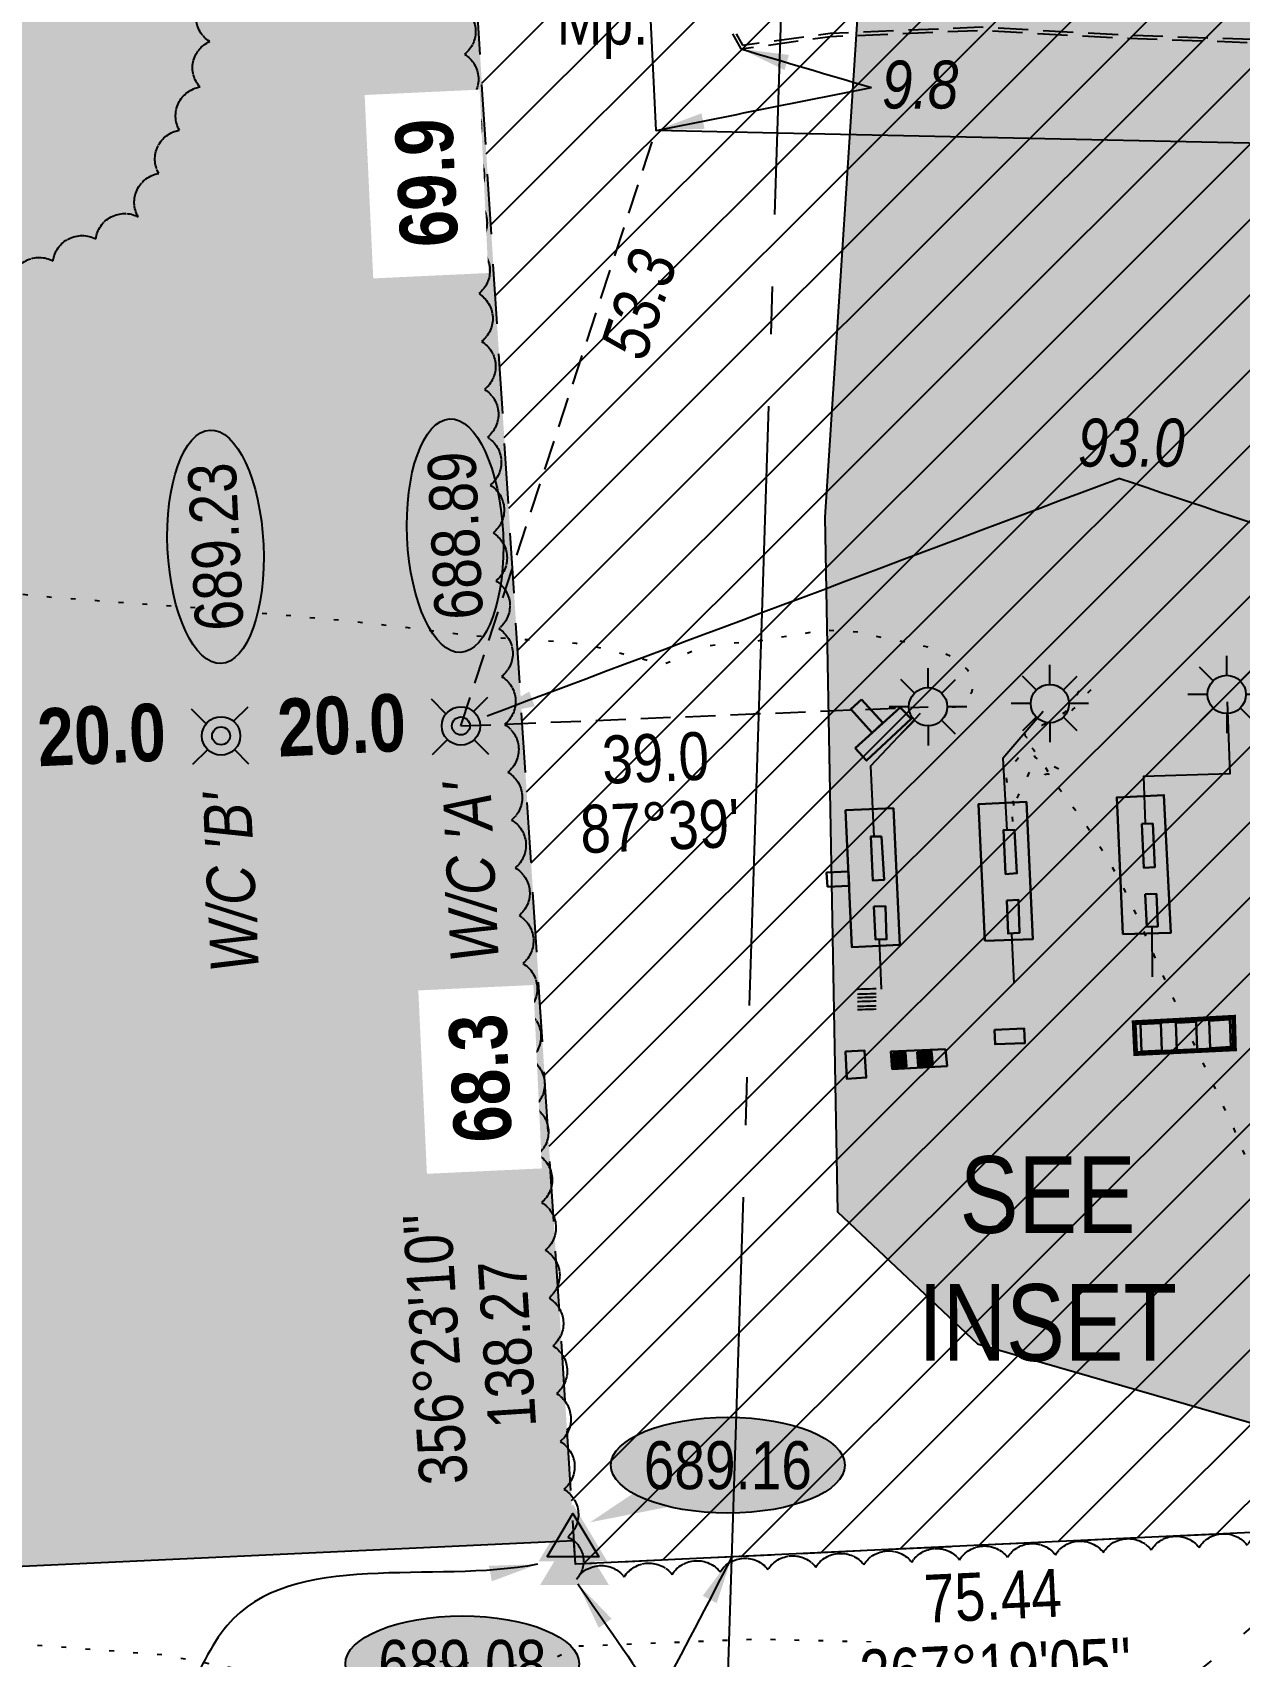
# Model space of a CAD drawing. Extents: x 354637 to 358761, y 6098179 to 6099941.
# Drawn here: x 358032.7 to 358284.3, y 6098535.2 to 6098873.8 of the extents above; entities that cross this region are included whole.
import ezdxf
from ezdxf.enums import TextEntityAlignment as Align

# ---------------------------------------------------------------- set-up
doc = ezdxf.new("R2010")
doc.units = 0
doc.header["$LTSCALE"] = 5
for name, pattern in [('0', [1, 1, 0]), ('foc-ACCESSROAD', [3.75, 2.5, -1.25]), ('foc-BUFFER', [16.75, 15, -1.75]), ('foc-DOT', [1, 0.2, -0.8]), ('foc-QUARTERLINE', [33, 25, -3, 2, -3]), ('foc-TIELINE', [1.875, 1.25, -0.625]), ('foc-TOPO', [1, 0.2, -0.8]), ('UG_PIPE', [1.875, 1.25, -0.625])]:
    doc.linetypes.add(name, pattern=pattern)
for name, color, linetype in [('ABADATA-DRILL', 8, 'foc-DOT'), ('AS-PIPE-UG', 44, 'UG_PIPE'), ('AS-ROADS', 254, 'Continuous'), ('AS-SYMBOL', 7, 'Continuous'), ('AUX-BUFFER', 7, 'foc-BUFFER'), ('C-RW', 13, 'Continuous'), ('C-WS', 13, 'foc-ACCESSROAD'), ('DETAIL-T', 7, 'Continuous'), ('L-BD', 7, 'Continuous'), ('L-BD1', 253, 'Continuous'), ('L-MON', 1, 'Continuous'), ('L-SECQ', 8, 'foc-QUARTERLINE'), ('P-ELEVATION', 7, 'Continuous'), ('P-PROPOSED', 10, 'Continuous'), ('P-PROPOSED-H', 21, 'Continuous'), ('P-TXT', 4, 'Continuous'), ('T-BUSH', 110, '0'), ('T-LOW-AREA', 48, 'foc-TOPO'), ('T-TIE', 201, 'foc-TIELINE')]:
    doc.layers.add(name, color=color, linetype=linetype)
for name, color, linetype, true_color in [('AS-PIPE-AG', 7, 'Continuous', 0x7d00fa), ('AS-STRUCTURE-H', 7, 'Continuous', 0xa8a8a8), ('P-PROPOSED-EXISTING-H', 7, 'Continuous', 0xffeebd)]:
    doc.layers.add(name, color=color, linetype=linetype, true_color=true_color)
doc.layers.add('AS-STRUCTURE', color=7, linetype='Continuous', lineweight=30, true_color=0x595959)
doc.layers.add('T-TIE-T', color=201, linetype='Continuous', lineweight=18)
doc.styles.add('80', font='ARIALN.TTF', dxfattribs={"height": 10})
doc.styles.add('80CG', font='ARIALN.TTF', dxfattribs={"height": 10})
doc.styles.add('80L', font='ARIALN.TTF', dxfattribs={"height": 10})
doc.styles.add('BOLD', font='ARIALNB.TTF')
doc.dimstyles.new('Compass 5 000', dxfattribs={"dimscale": 5, "dimtxt": 9, "dimasz": 2, "dimexe": 0.2, "dimexo": 0.0625, "dimgap": 0.5, "dimtad": 0, "dimtih": 1, "dimtoh": 1, "dimzin": 0, "dimdsep": 46, "dimtxsty": '80CG', "dimcen": 0.1, "dimse1": 1, "dimse2": 1, "dimclrd": 256, "dimclrt": 256, "dimaunit": 1, "dimadec": 4, "dimazin": 0, "dimtfac": 0.06, "dimtofl": 0, "dimtmove": 0, "dimatfit": 1, "dimfxl": 0.2, "dimtolj": 1, "dimtzin": 0, "dimlwd": -1, "dimarcsym": 0})

# ---------------------------------------------------------------- blocks, each defined once
blk = doc.blocks.new('GAS')
h = blk.add_hatch(color=255)
h.dxf.hatch_style = 1
edge = h.paths.add_edge_path()
edge.add_arc((0, 0), 0.9, 0, 360)
for p, q in [((0, 0.808), (0, 1.616)), ((-0.571, 0.571), (-1.142, 1.142)), ((0.571, 0.571), (1.142, 1.142)), ((-0.808, 0), (-1.616, 0)), ((1.616, 0), (0.808, 0)), ((-0.571, -0.571), (-1.142, -1.142)), ((1.142, -1.142), (0.571, -0.571)), ((0, -0.808), (0, -1.616))]:
    blk.add_line(p, q)
blk.add_circle((0, 0), 0.8)
blk = doc.blocks.new('WC')
at = {"layer": 'L-MON'}
h = blk.add_hatch(color=255, dxfattribs=at)
h.dxf.hatch_style = 1
edge = h.paths.add_edge_path()
edge.add_arc((0, 0), 0.9, 0, 360)
at = {"layer": 'L-MON', "color": 240, "flags": 128}
for points in [[(-0.622, 0.503), (-1.232, 1.12)], [(0.52, 0.608), (1.126, 1.206)], [(-1.179, -1.185), (-0.559, -0.572)], [(1.159, -1.185), (0.557, -0.574)]]:
    blk.add_lwpolyline(points, dxfattribs=at)
at = {"layer": 'L-MON', "color": 240}
for radius in [0.8, 0.373]:
    blk.add_circle((0, 0), radius, dxfattribs=at)
blk = doc.blocks.new('*U389')
at = {"layer": 'P-ELEVATION'}
h = blk.add_hatch(color=111, dxfattribs=at)
h.dxf.hatch_style = 1
edge = h.paths.add_edge_path()
edge.add_ellipse((0, 0), major_axis=(-24.38, 0), ratio=0.410256, start_angle=0, end_angle=360)
at = {"layer": 'P-ELEVATION', "color": 7, "flags": 128}
blk.add_lwpolyline([(0, 0, 12.5, 0, 0), (17.81, 1.3, 0, 0, 0)], format="xyseb", dxfattribs=at)
at = {"layer": 'P-ELEVATION', "color": 7}
blk.add_ellipse((0, 0), major_axis=(-24.38, 0), ratio=0.410256, dxfattribs=at)
at = {"layer": 'P-ELEVATION', "style": '80'}
blk.add_attdef('ELEVATION', text='', height=10, dxfattribs=at).set_placement((0, 0), align=Align.MIDDLE_CENTER)
blk = doc.blocks.new('STRIA')
blk.add_hatch(color=255).paths.add_polyline_path([(-0.041, 1.521), (-1.475, -0.867), (1.392, -0.867)])
blk = doc.blocks.new('STRIAA')
blk.add_blockref('STRIA', (0, 0))
blk = doc.blocks.new('STRIB')
at = {"color": 1}
blk.add_solid([(-1.121, -0.667), (-0.041, 1.133), (1.039, -0.667)], dxfattribs=at)
blk = doc.blocks.new('STRIBB')
blk.add_blockref('STRIB', (0, 0))
blk = doc.blocks.new('STRICC')
for name in ['STRIAA', 'STRIBB']:
    blk.add_blockref(name, (0, 0))
blk = doc.blocks.new('fdspike')
blk.add_blockref('STRICC', (0, 0))
blk = doc.blocks.new('TRIA')
blk.add_hatch(color=255).paths.add_polyline_path([(-0.041, 1.521), (-1.475, -0.867), (1.392, -0.867)])
blk = doc.blocks.new('TRIAA')
blk.add_blockref('TRIA', (0, 0))
blk = doc.blocks.new('TRIB')
at = {"color": 1}
blk.add_lwpolyline([(-1.121, -0.667), (-0.041, 1.133), (1.039, -0.667)], close=True, dxfattribs=at)
blk = doc.blocks.new('TRIBB')
blk.add_blockref('TRIB', (0, 0))
blk = doc.blocks.new('TRICC')
for name in ['TRIAA', 'TRIBB']:
    blk.add_blockref(name, (0, 0))
blk = doc.blocks.new('plspike')
blk.add_blockref('TRICC', (0, 0))
blk = doc.blocks.new('we')
at = {"layer": 'P-ELEVATION'}
h = blk.add_hatch(color=111, dxfattribs=at)
h.dxf.hatch_style = 1
edge = h.paths.add_edge_path()
edge.add_ellipse((0, 0), major_axis=(-24.38, 0), ratio=0.410256, start_angle=0, end_angle=360)
at = {"layer": 'P-ELEVATION', "color": 7, "flags": 128}
blk.add_lwpolyline([(0, 0, 12.5, 0, 0), (-12.42, -6.43, 0, 0, 0)], format="xyseb", dxfattribs=at)
at = {"layer": 'P-ELEVATION', "color": 7}
blk.add_ellipse((0, 0), major_axis=(-24.38, 0), ratio=0.410256, dxfattribs=at)
at = {"layer": 'P-ELEVATION', "style": '80'}
blk.add_attdef('ELEVATION', text='', height=10, dxfattribs=at).set_placement((0, 0), align=Align.MIDDLE_CENTER)
blk = doc.blocks.new('*U525')
at = {"layer": 'P-ELEVATION'}
h = blk.add_hatch(color=111, dxfattribs=at)
h.dxf.hatch_style = 1
edge = h.paths.add_edge_path()
edge.add_ellipse((0, 0), major_axis=(-24.38, 0), ratio=0.410256, start_angle=0, end_angle=360)
at = {"layer": 'P-ELEVATION', "color": 7, "flags": 128}
blk.add_lwpolyline([(0, 0, 12.5, 0, 0), (-28.74, -11.92, 0, 0, 0)], format="xyseb", dxfattribs=at)
at = {"layer": 'P-ELEVATION', "color": 7}
blk.add_ellipse((0, 0), major_axis=(-24.38, 0), ratio=0.410256, dxfattribs=at)
at = {"layer": 'P-ELEVATION', "style": '80'}
blk.add_attdef('ELEVATION', text='', height=10, dxfattribs=at).set_placement((0, 0), align=Align.MIDDLE_CENTER)

msp = doc.modelspace()

# ---------------------------------------------------------------- hatches: boundary and pattern name
at = {"layer": 'AS-ROADS'}
h = msp.add_hatch(color=256, dxfattribs=at)
h.dxf.hatch_style = 1
h.paths.add_polyline_path([(358208.118, 6098933.366), (358213.964, 6098913.98), (358216.789, 6098901.62), (358213.679, 6098899.375), (358205.794, 6098895.955), (358197.839, 6098772.708), (358200.482, 6098627.848), (358229.629, 6098600.378), (358306.397, 6098578.213), (358339.837, 6098577.055), (358409.874, 6098582.508), (358420.767, 6098615.56), (358417.469, 6098710.525), (358422.132, 6098729.658), (358426.349, 6098734.935), (358468.527, 6098777.528), (358489.342, 6098903.258), (358311.107, 6098897.208), (358278.972, 6098899.8), (358281.304, 6098928.733)])
at = {"layer": 'AS-STRUCTURE-H'}
h = msp.add_hatch(color=256, dxfattribs=at)
h.dxf.hatch_style = 1
h.paths.add_polyline_path([(358235.074, 6098707.49), (358237.379, 6098707.47), (358237.864, 6098698.458), (358235.519, 6098698.315)])
h = msp.add_hatch(color=256, dxfattribs=at)
h.dxf.hatch_style = 1
h.paths.add_polyline_path([(358263.927, 6098708.765), (358266.164, 6098708.838), (358266.589, 6098699.72), (358264.342, 6098699.598)])
h = msp.add_hatch(color=256, dxfattribs=at)
h.dxf.hatch_style = 1
h.paths.add_polyline_path([(358209.614, 6098706.148), (358207.449, 6098706.138), (358207.824, 6098696.985), (358210.177, 6098697.088)])
h = msp.add_hatch(color=256, dxfattribs=at)
h.dxf.hatch_style = 1
h.paths.add_polyline_path([(358235.784, 6098692.81), (358238.172, 6098692.945), (358238.387, 6098686.033), (358236.019, 6098685.89)])
h = msp.add_hatch(color=256, dxfattribs=at)
h.dxf.hatch_style = 1
h.paths.add_polyline_path([(358264.584, 6098694.113), (358266.932, 6098694.178), (358267.222, 6098687.363), (358264.954, 6098687.293)])
h = msp.add_hatch(color=256, dxfattribs=at)
h.dxf.hatch_style = 1
h.paths.add_polyline_path([(358208.072, 6098691.553), (358210.462, 6098691.628), (358210.692, 6098684.723), (358208.372, 6098684.68)])
h = msp.add_hatch(color=256, dxfattribs=at)
h.dxf.hatch_style = 1
h.paths.add_polyline_path([(358233.189, 6098665.843), (358239.367, 6098666.135), (358239.502, 6098663.023), (358233.297, 6098662.803)])
h = msp.add_hatch(color=256, dxfattribs=at)
h.dxf.hatch_style = 1
h.paths.add_polyline_path([(358263.601, 6098666.979), (358267.862, 6098667.208), (358268.088, 6098661.506), (358263.828, 6098661.277)])
h = msp.add_hatch(color=256, dxfattribs=at)
h.dxf.hatch_style = 1
h.paths.add_polyline_path([(358270.969, 6098667.291), (358275.229, 6098667.52), (358275.456, 6098661.818), (358271.195, 6098661.588)])
h = msp.add_hatch(color=256, dxfattribs=at)
h.dxf.hatch_style = 1
h.paths.add_polyline_path([(358277.947, 6098667.719), (358282.207, 6098667.949), (358282.434, 6098662.246), (358278.173, 6098662.017)])
h = msp.add_hatch(color=256, dxfattribs=at)
h.dxf.hatch_style = 1
h.paths.add_polyline_path([(358202.122, 6098661.33), (358206.127, 6098661.488), (358206.462, 6098655.86), (358202.437, 6098655.6)])
h = msp.add_hatch(color=256, dxfattribs=at)
h.dxf.hatch_style = 1
h.paths.add_polyline_path([(358212.016, 6098660.897), (358214.639, 6098661.092), (358214.855, 6098658.186), (358212.232, 6098657.991)])
h = msp.add_hatch(color=256, dxfattribs=at)
h.dxf.hatch_style = 1
h.paths.add_polyline_path([(358217.055, 6098661.182), (358220.089, 6098661.369), (358220.305, 6098658.463), (358217.272, 6098658.276)])
at = {"layer": 'P-PROPOSED-EXISTING-H'}
h = msp.add_hatch(dxfattribs=at)
h.set_pattern_fill('ANSI31', color=256, scale=3.499127, style=0)
h.set_pattern_definition([(45, (-251.236, -946.717), (-7.855764154, 7.855764154), [])])
edge = h.paths.add_edge_path()
edge.add_arc((358359.467, 6098633.82), 74.989, 250.3117, 295.05219, ccw=False)
edge.add_line((358334.203, 6098563.216), (358145.854, 6098554.393))
edge.add_line((358145.854, 6098554.393), (358123.757, 6098904.215))
edge.add_line((358123.757, 6098904.215), (358511.544, 6098922.175))
edge.add_line((358511.544, 6098922.175), (358474.034, 6098771.688))
edge.add_line((358474.034, 6098771.688), (358430.599, 6098721.705))
edge.add_line((358430.599, 6098721.705), (358437.947, 6098568.075))
edge.add_line((358437.947, 6098568.075), (358391.22, 6098565.887))
at = {"layer": 'P-PROPOSED-H'}
h = msp.add_hatch(color=256, dxfattribs=at)
h.dxf.hatch_style = 1
h.paths.add_polyline_path([(358123.757, 6098904.215), (357706.859, 6098884.907), (357723.035, 6098539.591), (358145.544, 6098559.308)])

# ---------------------------------------------------------------- linework, layer by layer
at = {"color": 13, "const_width": 0.4, "flags": 128}
for points in [[(358204.627, 6098674.288), (358208.546, 6098674.403)], [(358204.627, 6098673.26), (358208.546, 6098673.375)], [(358204.627, 6098672.529), (358208.546, 6098672.644)], [(358204.627, 6098671.712), (358208.546, 6098671.827)], [(358204.627, 6098670.709), (358208.546, 6098670.824)], [(358204.627, 6098670.025), (358208.546, 6098670.14)]]:
    msp.add_lwpolyline(points, dxfattribs=at)
at = {"layer": 'ABADATA-DRILL', "flags": 128}
for points in [[(358224.347, 6098733.184), (358224.522, 6098733.178), (358225.071, 6098733.161), (358225.73, 6098733.414), (358227.222, 6098734.692), (358228.553, 6098736.4), (358228.803, 6098738.718), (358227.524, 6098740.96), (358224.972, 6098743.244), (358220.909, 6098745.226), (358215.945, 6098746.412), (358210.699, 6098747.407), (358204.688, 6098748.727), (358198.223, 6098749.136), (358191.689, 6098748.197), (358186.884, 6098747.327), (358184.169, 6098746.914), (358182.311, 6098746.699), (358177.397, 6098746.333), (358173.403, 6098745.811), (358170.293, 6098744.786), (358167.932, 6098743.712), (358166.202, 6098742.817), (358164.884, 6098742.26), (358164.126, 6098742.034), (358163.752, 6098742.071), (358163.628, 6098742.1), (358162.092, 6098742.55), (358159.362, 6098743.213), (358155.789, 6098744.129), (358151.376, 6098745.347), (358146.007, 6098746.371), (358139.396, 6098746.935), (358131.332, 6098747.396), (358121.954, 6098748.224), (358110.994, 6098749.629), (358098.358, 6098751.038), (358083.943, 6098752.354), (358068.053, 6098753.718), (358051.731, 6098754.846), (358034.764, 6098756.145), (358015.524, 6098758.292), (357993.988, 6098761.415), (357970.89, 6098764.938), (357946.084, 6098768.266), (357919.947, 6098771.387), (357892.809, 6098774.515), (357865.343, 6098777.578), (357837.514, 6098780.229), (357810.855, 6098781.916), (357785.162, 6098783.321), (357760.47, 6098784.745), (357736.204, 6098786.179), (357711.526, 6098788.052), (357686.692, 6098790.481), (357662.199, 6098793.423), (357638.217, 6098796.7), (357614.506, 6098799.817), (357590.466, 6098802.846), (357566.591, 6098805.568), (357543.296, 6098807.646), (357521.124, 6098809.639)], [(358249.278, 6098732.378), (358249.51, 6098732.596), (358250.128, 6098733.151), (358250.773, 6098733.756), (358251.504, 6098734.708), (358252.494, 6098735.926), (358253.529, 6098736.994), (358253.498, 6098737.57), (358252.602, 6098737.724), (358251.512, 6098737.284), (358250.521, 6098736.015), (358249.745, 6098734.464), (358248.876, 6098733.117), (358247.713, 6098731.954), (358246.103, 6098730.905), (358244.067, 6098729.82), (358243.049, 6098729.278), (358242.034, 6098728.836), (358241.427, 6098728.63), (358240.138, 6098728.197), (358239.497, 6098727.717), (358239.505, 6098727.191), (358239.943, 6098726.802), (358240.506, 6098725.658), (358241.048, 6098723.865), (358241.586, 6098722.697), (358242.17, 6098722.203), (358242.746, 6098722.234), (358243.46, 6098721.861), (358244.365, 6098721.231), (358245.478, 6098720.845), (358246.462, 6098720.313), (358247.147, 6098719.841), (358246.955, 6098719.347), (358246.013, 6098718.827), (358245.404, 6098718.546), (358245.104, 6098718.556), (358245.058, 6098718.683), (358244.938, 6098718.836), (358244.546, 6098719.099), (358244.121, 6098719.113), (358243.693, 6098719.027), (358242.564, 6098719.689), (358241.109, 6098720.311), (358240.547, 6098719.954), (358239.728, 6098717.854), (358238.1, 6098714.68), (358237.147, 6098712.285), (358236.844, 6098710.644), (358236.925, 6098709.265), (358236.99, 6098708.963), (358237.043, 6098709.837), (358237.223, 6098710.756), (358237.303, 6098711.679), (358237.191, 6098712.859), (358236.889, 6098714.344), (358236.279, 6098715.614), (358235.843, 6098716.804), (358235.721, 6098718.459), (358236.38, 6098720.289), (358237.633, 6098721.899), (358238.729, 6098723.314), (358239.926, 6098724.727), (358240.209, 6098724.992), (358240.51, 6098725.008), (358240.633, 6098724.929), (358241.311, 6098724.256), (358242.365, 6098722.822), (358243.698, 6098720.703), (358245.291, 6098718.15), (358247.252, 6098715.36), (358249.459, 6098712.462), (358251.831, 6098709.234), (358254.455, 6098705.272), (358257.351, 6098700.451), (358260.368, 6098694.751), (358263.483, 6098688.197), (358266.554, 6098681.044), (358273.881, 6098664.748), (358282.821, 6098645.725), (358287.559, 6098634.441), (358291.888, 6098622.095), (358298.782, 6098594.708), (358301.537, 6098579.336), (358304.005, 6098562.847), (358307.111, 6098528.129), (358308.247, 6098492.073), (358308.704, 6098466.745), (358310.063, 6098432.183), (358310.217, 6098429.977), (358311.996, 6098409.934), (358314.183, 6098389.378), (358316.349, 6098368.172), (358318.349, 6098346.446), (358318.796, 6098340.417)]]:
    msp.add_lwpolyline(points, dxfattribs=at)
at = {"layer": 'AS-PIPE-AG', "flags": 128}
for points in [[(358281.717, 6098734.238), (358282.264, 6098719.195), (358264.264, 6098718.67), (358264.598, 6098708.787)], [(358217.702, 6098731.775), (358207.369, 6098720.83), (358208.076, 6098706.141)], [(358243.307, 6098732.218), (358234.939, 6098722.42), (358235.759, 6098707.484)], [(358265.97, 6098687.324), (358266.064, 6098676.908)], [(358209.154, 6098684.538), (358209.589, 6098674.268)], [(358236.753, 6098685.935), (358237.192, 6098675.52)]]:
    msp.add_lwpolyline(points, dxfattribs=at)
at = {"layer": 'AS-PIPE-UG', "flags": 128}
for points in [[(358171.355, 6098965.856), (358173.221, 6098912.783), (358175.668, 6098897.041), (358174.362, 6098881.153), (358180.301, 6098870.363), (358198.973, 6098872.94), (358230.417, 6098874.237), (358259.353, 6098872.626), (358292.309, 6098871.501), (358328.077, 6098871.909), (358344.507, 6098873.811), (358349.544, 6098872.208), (358352.904, 6098868.017), (358353.523, 6098855.845), (358354.953, 6098816.879), (358356.503, 6098783.761), (358357.744, 6098752.003)], [(358172.039, 6098965.88), (358173.904, 6098912.848), (358176.357, 6098897.065), (358175.062, 6098881.303), (358180.674, 6098871.105), (358198.912, 6098873.623), (358230.422, 6098874.923), (358259.384, 6098873.31), (358292.317, 6098872.185), (358328.034, 6098872.593), (358344.574, 6098874.508), (358349.949, 6098872.798), (358353.577, 6098868.273), (358354.207, 6098855.875), (358355.637, 6098816.908), (358357.187, 6098783.79), (358358.329, 6098754.565)]]:
    msp.add_lwpolyline(points, dxfattribs=at)
at = {"layer": 'AS-ROADS', "flags": 128}
msp.add_lwpolyline([(358208.118, 6098933.366), (358213.964, 6098913.98), (358216.789, 6098901.62), (358213.679, 6098899.375), (358205.794, 6098895.955), (358197.839, 6098772.708), (358200.482, 6098627.848), (358229.629, 6098600.378), (358306.397, 6098578.213), (358339.837, 6098577.055), (358409.874, 6098582.508), (358420.767, 6098615.56), (358417.469, 6098710.525), (358422.132, 6098729.658), (358426.349, 6098734.935), (358468.527, 6098777.528), (358489.342, 6098903.258), (358311.107, 6098897.208), (358278.972, 6098899.8), (358281.304, 6098928.733)], close=True, dxfattribs=at)
at = {"layer": 'AS-STRUCTURE', "flags": 128}
for points in [[(358205.455, 6098734.71), (358209.932, 6098729.804), (358207.716, 6098727.782), (358203.24, 6098732.689)], [(358235.074, 6098707.49), (358237.379, 6098707.47), (358237.864, 6098698.458), (358235.519, 6098698.315)], [(358263.927, 6098708.765), (358266.164, 6098708.838), (358266.589, 6098699.72), (358264.342, 6098699.598)], [(358209.614, 6098706.148), (358207.449, 6098706.138), (358207.824, 6098696.985), (358210.177, 6098697.088)], [(358198.353, 6098695.609), (358202.885, 6098695.824), (358202.743, 6098698.82), (358198.211, 6098698.604)], [(358235.784, 6098692.81), (358238.172, 6098692.945), (358238.387, 6098686.033), (358236.019, 6098685.89)], [(358264.584, 6098694.113), (358266.932, 6098694.178), (358267.222, 6098687.363), (358264.954, 6098687.293)], [(358208.072, 6098691.553), (358210.462, 6098691.628), (358210.692, 6098684.723), (358208.372, 6098684.68)], [(358233.189, 6098665.843), (358239.367, 6098666.135), (358239.502, 6098663.023), (358233.297, 6098662.803)], [(358263.601, 6098666.979), (358267.862, 6098667.208), (358268.088, 6098661.506), (358263.828, 6098661.277)], [(358270.969, 6098667.291), (358275.229, 6098667.52), (358275.456, 6098661.818), (358271.195, 6098661.588)], [(358277.947, 6098667.719), (358282.207, 6098667.949), (358282.434, 6098662.246), (358278.173, 6098662.017)], [(358202.122, 6098661.33), (358206.127, 6098661.488), (358206.462, 6098655.86), (358202.437, 6098655.6)], [(358222.952, 6098661.823), (358223.317, 6098658.278), (358211.867, 6098657.635), (358211.589, 6098661.29)], [(358212.016, 6098660.897), (358214.639, 6098661.092), (358214.855, 6098658.186), (358212.232, 6098657.991)], [(358217.055, 6098661.182), (358220.089, 6098661.369), (358220.305, 6098658.463), (358217.272, 6098658.276)]]:
    msp.add_lwpolyline(points, close=True, dxfattribs=at)
for points in [[(358204.147, 6098724.525), (358206.499, 6098721.963), (358215.839, 6098730.68), (358213.502, 6098733.06), (358204.147, 6098724.525)], [(358231.194, 6098684.358), (358241.149, 6098684.695), (358239.829, 6098713.355), (358229.832, 6098712.865), (358231.194, 6098684.358)], [(358259.927, 6098685.778), (358269.962, 6098686.05), (358268.504, 6098714.785), (358258.664, 6098714.293), (358259.927, 6098685.778)], [(358202.137, 6098711.598), (358212.122, 6098712.018), (358213.474, 6098683.555), (358203.492, 6098683.045), (358202.137, 6098711.598)]]:
    msp.add_lwpolyline(points, dxfattribs=at)
at = {"layer": 'AS-STRUCTURE', "const_width": 1, "flags": 128}
msp.add_lwpolyline([(358262.307, 6098667.32), (358283.017, 6098668.443), (358283.204, 6098661.853), (358262.617, 6098660.873), (358262.307, 6098667.32)], close=True, dxfattribs=at)
at = {"layer": 'AUX-BUFFER', "color": 251, "linetype": 'foc-BUFFER', "flags": 128}
msp.add_lwpolyline([(358132.285, 6098479.465, 1), (358111.678, 6098978.916), (357812.06, 6098966.553, 1), (357832.668, 6098467.103)], format="xyb", close=True, dxfattribs=at)
at = {"layer": 'C-RW'}
msp.add_lwpolyline([(357533.911, 6098963.853), (357830.724, 6098976.58), (358181.187, 6098992.277), (358182.927, 6098954.816), (358185.247, 6098904.881), (358185.923, 6098890.331), (358189.269, 6098890.259), (358367.393, 6098886.416), (358375.594, 6098750.122), (358378.215, 6098706.567), (358354.225, 6098705.123), (358340.816, 6098704.317), (358332.066, 6098849.701), (358188.066, 6098852.807), (358162.644, 6098853.356), (358160.265, 6098903.763), (358157.972, 6098953.715), (357832.365, 6098939.126), (357535.517, 6098926.398)], dxfattribs=at)
at = {"layer": 'C-WS', "flags": 128}
msp.add_lwpolyline([(358391.22, 6098565.887, -0.1977355), (358334.203, 6098563.216), (358145.854, 6098554.393), (358123.757, 6098904.215), (358511.544, 6098922.175), (358474.034, 6098771.688), (358430.599, 6098721.705), (358437.947, 6098568.075), (358391.22, 6098565.887)], format="xyb", close=True, dxfattribs=at)
at = {"layer": 'L-SECQ'}
msp.add_line((358171.593, 6098341.093), (358195.022, 6099072.756), dxfattribs=at)
at = {"layer": 'P-PROPOSED', "flags": 128}
msp.add_lwpolyline([(358145.544, 6098559.308), (357723.035, 6098539.591), (357706.859, 6098884.907), (358123.757, 6098904.215), (358511.544, 6098922.175), (358474.034, 6098771.688), (358430.599, 6098721.705), (358437.947, 6098568.075), (358391.22, 6098565.887, -0.1977355), (358334.203, 6098563.216), (358145.854, 6098554.393)], format="xyb", close=True, dxfattribs=at)
at = {"layer": 'T-BUSH', "flags": 128}
msp.add_lwpolyline([(357600.618, 6098895.283, -0.3050192), (357606.815, 6098892.455, -0.5205671), (357616.794, 6098891.852, -0.5205671), (357626.774, 6098891.249, -0.5205671), (357636.752, 6098891.658, -0.5205671), (357646.731, 6098892.27, -0.5205671), (357656.71, 6098892.883, -0.5205671), (357666.689, 6098893.495, -0.5205671), (357676.667, 6098894.107, -0.5205671), (357685.399, 6098890.178, -0.5205671), (357693.665, 6098884.555, -0.5205671), (357697.494, 6098877.083, -0.5205671), (357695.665, 6098867.255, -0.5205671), (357697.079, 6098857.795, -0.5205671), (357701.067, 6098848.627, -0.5205671), (357705.454, 6098839.832, -0.5205671), (357714.333, 6098835.237, -0.5205671), (357723.212, 6098830.642, -0.5205671), (357732.15, 6098826.235, -0.5205671), (357742.054, 6098824.87, -0.5205671), (357751.958, 6098823.505, -0.5205671), (357761.888, 6098822.72, -0.5205671), (357771.876, 6098823.174, -0.5205671), (357780.185, 6098819.946, -0.5205671), (357786.695, 6098812.42, -0.5205671), (357794.695, 6098806.424, -0.5205671), (357802.694, 6098800.428, -0.5205671), (357810.777, 6098794.787, -0.5205671), (357820.605, 6098796.621, -0.5205671), (357830.433, 6098798.455, -0.5205671), (357840.279, 6098800.168, -0.5205671), (357850.206, 6098801.359, -0.5205671), (357860.132, 6098802.549, -0.5205671), (357870.059, 6098803.74, -0.5205671), (357878.664, 6098808.225, -0.5205671), (357887.046, 6098813.656, -0.5205671), (357895.584, 6098818.858, -0.5205671), (357904.087, 6098816.422, -0.5205671), (357912.577, 6098811.143, -0.5205671), (357921.706, 6098807.852, -0.5205671), (357931.682, 6098807.188, -0.5205671), (357941.657, 6098806.523, -0.5205671), (357951.633, 6098805.858, -0.5205671), (357961.611, 6098805.463, -0.5205671), (357971.598, 6098805.917, -0.5205671), (357981.585, 6098806.371, -0.5205671), (357991.573, 6098806.824, -0.5205671), (358001.389, 6098807.921, -0.5205671), (358010.286, 6098812.48, -0.5205671), (358019.183, 6098817.04, -0.5205671), (358028.081, 6098821.599, -0.5205671), (358036.978, 6098826.159, -0.5205671), (358045.875, 6098830.719, -0.5205671), (358054.696, 6098835.353, -0.5205671), (358059.007, 6098844.373, -0.5205671), (358063.318, 6098853.393, -0.5205671), (358067.629, 6098862.414, -0.5205671), (358069.652, 6098871.881, -0.5205671), (358069.056, 6098881.861, -0.5205671), (358068.459, 6098891.841, -0.5205671), (358071.167, 6098900.702, -0.5205671), (358078.772, 6098906.031, -0.5205671), (358088.764, 6098906.366, -0.5205671), (358098.756, 6098906.701, -0.5205671), (358108.747, 6098907.037, -0.5205671), (358118.739, 6098907.372, -0.5205671), (358120.947, 6098899.163, -0.5205671), (358121.543, 6098889.183, -0.5205671), (358122.138, 6098879.203, -0.5205671), (358122.734, 6098869.224, -0.5205671), (358123.329, 6098859.244, -0.5205671), (358123.925, 6098849.264, -0.5205671), (358124.52, 6098839.284, -0.5205671), (358125.116, 6098829.305, -0.5205671), (358125.711, 6098819.325, -0.5205671), (358126.307, 6098809.345, -0.5205671), (358126.902, 6098799.365, -0.5205671), (358127.497, 6098789.386, -0.5205671), (358128.093, 6098779.406, -0.5205671), (358128.688, 6098769.426, -0.5205671), (358129.284, 6098759.446, -0.5205671), (358129.879, 6098749.467, -0.5205671), (358130.475, 6098739.487, -0.5205671), (358131.07, 6098729.507, -0.5205671), (358131.762, 6098719.534, -0.5205671), (358132.542, 6098709.567, -0.5205671), (358133.323, 6098699.6, -0.5205671), (358134.103, 6098689.633, -0.5205671), (358134.883, 6098679.666, -0.5205671), (358135.663, 6098669.699, -0.5205671), (358136.443, 6098659.732, -0.5205671), (358137.224, 6098649.765, -0.5205671), (358138.004, 6098639.798, -0.5205671), (358138.784, 6098629.831, -0.5205671), (358139.564, 6098619.864, -0.5205671), (358140.344, 6098609.897, -0.5205671), (358141.125, 6098599.93, -0.5205671), (358141.905, 6098589.963, -0.5205671), (358142.685, 6098579.996, -0.5205671), (358143.465, 6098570.029, -0.5205671), (358144.245, 6098560.062, -0.5205671), (358146.042, 6098551.252, -0.5205671), (358156.027, 6098551.763, -0.5205671), (358166.011, 6098552.274, -0.5205671), (358175.996, 6098552.785, -0.5205671), (358185.98, 6098553.296, -0.5205671), (358195.965, 6098553.807, -0.5205671), (358205.949, 6098554.318, -0.5205671), (358215.933, 6098554.829, -0.5205671), (358225.918, 6098555.34, -0.5205671), (358235.902, 6098555.851, -0.5205671), (358245.887, 6098556.362, -0.5205671), (358255.871, 6098556.873, -0.5205671), (358265.856, 6098557.384, -0.5205671), (358275.84, 6098557.895, -0.5205671), (358285.825, 6098558.406, -0.5205671), (358295.809, 6098558.917, -0.5205671), (358305.793, 6098559.428, -0.5205671), (358315.778, 6098559.939, -0.5205671), (358325.762, 6098560.45, -0.5205671), (358335.747, 6098560.961, -0.5205671), (358345.731, 6098561.471, -0.5205671), (358355.716, 6098561.982, -0.5205671), (358365.7, 6098562.493, -0.5205671), (358375.685, 6098563.004, -0.5205671), (358385.669, 6098563.515, -0.5205671), (358395.653, 6098564.026, -0.5205671), (358405.638, 6098564.537, -0.5205671), (358415.564, 6098563.973, -0.5205671), (358425.435, 6098562.385, -0.5205671), (358435.305, 6098560.798, -0.5205671), (358445.176, 6098559.21, -0.5205671), (358455.047, 6098557.623, -0.5205671), (358464.869, 6098555.783, -0.5205671), (358474.626, 6098553.605, -0.5205671), (358484.384, 6098551.428, -0.5205671), (358494.141, 6098549.25, -0.5205671), (358508.411, 6098546.066)], format="xyb", dxfattribs=at)
at = {"layer": 'T-LOW-AREA', "flags": 128}
msp.add_lwpolyline([(358269.714, 6098517.99), (358256.252, 6098518.258), (358242.359, 6098534.67), (358211.519, 6098538.03), (358183.922, 6098538.755), (358146.387, 6098537.275), (358138.082, 6098533.01), (358115.624, 6098534.22), (358092.337, 6098529.395), (358059.842, 6098535.46), (358029.434, 6098537.8), (358016.972, 6098535.475), (357998.719, 6098536.69), (357989.434, 6098540.568), (357963.324, 6098532.948), (357935.939, 6098530.64), (357912.442, 6098538.003), (357900.629, 6098535.368), (357870.887, 6098534.555), (357842.109, 6098531.005), (357809.039, 6098533.523), (357781.814, 6098532.458), (357763.359, 6098521.115), (357756.162, 6098511.07), (357730.659, 6098500.463), (357718.814, 6098504.52), (357713.417, 6098518.46), (357706.494, 6098532.295), (357696.032, 6098548.085), (357681.097, 6098564.098), (357667.992, 6098577.343), (357651.614, 6098581.04)], dxfattribs=at)
at = {"layer": 'T-TIE', "flags": 128}
msp.add_lwpolyline([(358121.982, 6098729.19), (358219.347, 6098733.185)], dxfattribs=at)

# ---------------------------------------------------------------- block references
at = {"xscale": 0.99975043, "yscale": 0.99975043, "zscale": 0.99975043, "rotation": 92.68194444444445}
for p, values in [((358070.84, 6098766.541), {'ELEVATION': '689.23'}), ((358120.774, 6098768.854), {'ELEVATION': '688.89'})]:
    msp.add_blockref('*U389', p, dxfattribs=at).add_auto_attribs(values)
at = {"xscale": 0.99975043, "yscale": 0.99975043, "zscale": 0.99975043}
for name, p, values in [('*U525', (358177.625, 6098575.048), {'ELEVATION': '689.16'}), ('we', (358122.273, 6098533.613), {'ELEVATION': '689.08'})]:
    msp.add_blockref(name, p, dxfattribs=at).add_auto_attribs(values)
at = {"layer": 'AS-SYMBOL', "xscale": 4.998752149999946, "yscale": 4.998752149999946, "zscale": 4.998752149999946}
for p in [(358281.592, 6098735.75), (358219.347, 6098733.185), (358244.729, 6098733.848)]:
    msp.add_blockref('GAS', p, dxfattribs=at)
at = {"layer": 'L-MON', "xscale": 4.998752149999946, "yscale": 4.998752149999946, "zscale": 4.998752149999946}
for name, p in [('WC', (358121.982, 6098729.19)), ('WC', (358072.002, 6098727.113)), ('plspike', (358145.544, 6098559.308)), ('fdspike', (358145.854, 6098554.393))]:
    msp.add_blockref(name, p, dxfattribs=at)

# ---------------------------------------------------------------- texts
at = {"layer": 'DETAIL-T', "color": 3, "insert": (358244.271, 6098618.029), "char_height": 15.996, "width": 53.77823, "attachment_point": 5, "style": '80CG'}
msp.add_mtext('SEE\\PINSET', dxfattribs=at)
at = {"layer": 'L-BD', "color": 3, "style": 'BOLD'}
for p in [(358034.006, 6098720.766, 1723.147), (358084.039, 6098722.779)]:
    msp.add_text('20.0', height=11.997, rotation=2.6517, dxfattribs=at).set_placement(p)
at = {"layer": 'L-BD', "style": '80L'}
for s, height, p in [("356°23'10''", 9.99751, (358116.618, 6098599.283)), ('138.27', 9.9975, (358131.585, 6098600.228))]:
    msp.add_text(s, height=height, rotation=93.6144, dxfattribs=at).set_placement(p, align=Align.MIDDLE)
at = {"layer": 'L-BD1', "style": '80L'}
msp.add_text('75.44', height=9.9975, rotation=2.6819, dxfattribs=at).set_placement((358232.854, 6098547.763), align=Align.MIDDLE)
at = {"layer": 'L-MON', "insert": (358137.174, 6098897.925), "char_height": 9.99751, "attachment_point": 1, "style": '80L'}
msp.add_mtext_dynamic_manual_height_columns('\\pi1.06154;Fd.I.\\P\\pi4.77821;Mp.', width=22.03857, gutter_width=49.988, heights=[0], dxfattribs=at)
at = {"layer": 'P-TXT', "char_height": 9.99751, "attachment_point": 1, "rotation": 92.68194, "style": '80L'}
for s, insert in [("\\pi0.76604;{\\fArial Narrow|b0|i1|c0|p34;W/C 'A'}", (358119.924, 6098678.909)), ("\\pi0.76604;{\\fArial Narrow|b0|i1|c0|p34;W/C 'B'}", (358069.944, 6098676.831))]:
    msp.add_mtext_dynamic_manual_height_columns(s, width=38.34419, gutter_width=49.988, heights=[0], dxfattribs=dict(at, insert=insert))
at = {"layer": 'T-TIE-T', "char_height": 9.99751, "attachment_point": 1, "style": '80L'}
for s, insert in [('\\pi6.73318;{\\fArial Narrow|b0|i1|c0|p34;9.8}', (358203.003, 6098867.92)), ('\\pi3.5382;{\\fArial Narrow|b0|i1|c0|p34;93.0}', (358247.021, 6098793.263))]:
    msp.add_mtext_dynamic_manual_height_columns(s, width=28.70812, gutter_width=49.988, heights=[0], dxfattribs=dict(at, insert=insert))
at = {"layer": 'T-TIE-T', "insert": (358149.681, 6098804.698), "char_height": 9.99751, "attachment_point": 1, "rotation": 71.8672, "style": '80L'}
msp.add_mtext_dynamic_manual_height_columns('\\pi3.59958;{\\fArial Narrow|b0|i1|c0|p34;53.3}', width=28.70812, gutter_width=49.988, heights=[0], dxfattribs=at)
at = {"layer": 'T-TIE-T', "char_height": 9.9975, "width": 34.26593, "attachment_point": 2, "rotation": 2.34959, "style": '80L'}
for s, insert in [('39.0', (358162.331, 6098727.549)), ("87°39'", (358163.257, 6098713.306))]:
    msp.add_mtext(s, dxfattribs=dict(at, insert=insert))

# ---------------------------------------------------------------- leaders
at = {"layer": 'L-BD', "path_type": 1}
for points in [[(358137.937, 6098554.392), (358073.258, 6098541.643), (358064.514, 6098526.834)], [(358178.472, 6098555.915), (358162.964, 6098526.273)], [(358146.37, 6098550.308), (358162.964, 6098526.273)]]:
    msp.add_leader(points, dimstyle='Compass 5 000', override={"dimgap": 0.5, "dimtad": 0}, dxfattribs=at)
at = {"layer": 'T-TIE-T', "path_type": 1}
for points in [[(358180.301, 6098870.363), (358207.559, 6098862.3)], [(358162.644, 6098853.356), (358207.559, 6098862.3)], [(358127.445, 6098731.299), (358259.116, 6098780.808)], [(358353.451, 6098748.981), (358259.116, 6098780.808)]]:
    msp.add_leader(points, dimstyle='Compass 5 000', override={"dimgap": 0.5, "dimtad": 0}, dxfattribs=at)

# ---------------------------------------------------------------- next in the draw order: texts
at = {"layer": 'L-BD', "color": 3, "char_height": 11.997, "width": 26.28261, "attachment_point": 1, "rotation": 92.68195, "style": 'BOLD', "bg_fill": 2}
for s, insert in [('69.9', (358109.423, 6098828.772)), ('68.3', (358120.61, 6098642.077))]:
    msp.add_mtext(s, dxfattribs=dict(at, insert=insert))
at = {"layer": 'L-BD1', "insert": (358233.196, 6098537.836), "char_height": 9.99751, "width": 58.00226, "attachment_point": 2, "rotation": 2.6819, "style": '80L', "bg_fill": 3, "box_fill_scale": 1.15, "bg_fill_color": 256, "bg_fill_true_color": 256, "bg_fill_transparency": 0}
msp.add_mtext("267°19'05''", dxfattribs=at)

# ---------------------------------------------------------------- next in the draw order: linework, layer by layer
at = {"layer": 'T-TIE', "flags": 128}
msp.add_lwpolyline([(358121.982, 6098729.19), (358162.644, 6098853.356)], dxfattribs=at)

doc.saveas('drawing.dxf')
